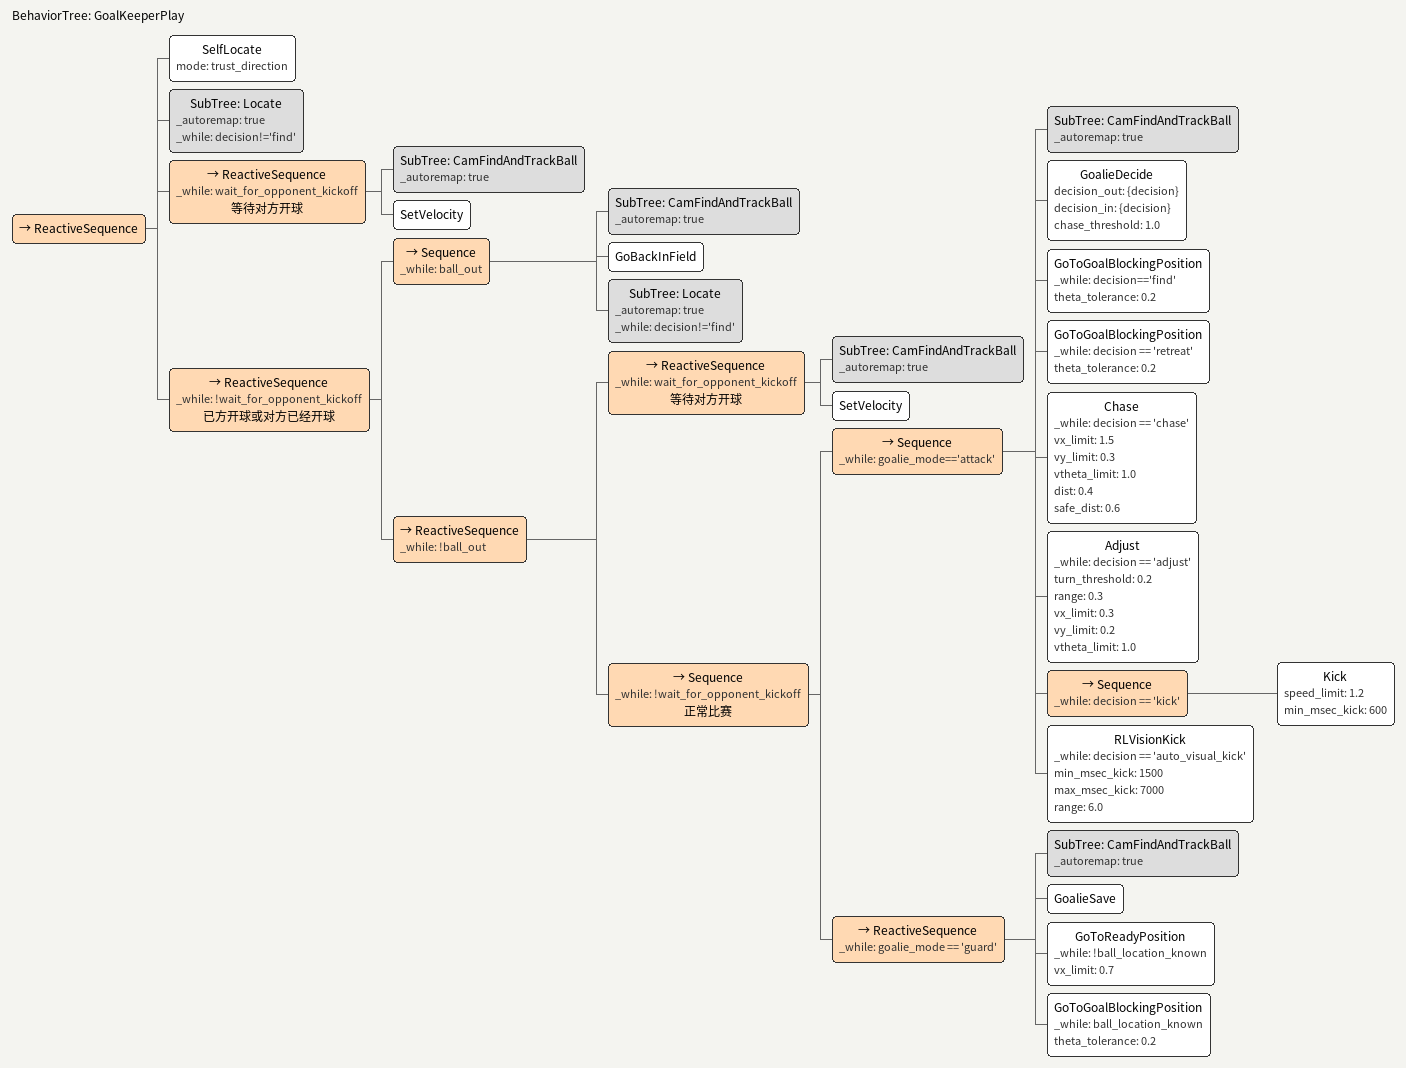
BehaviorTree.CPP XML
<root BTCPP_format="4" >
   <include path="./subtree_cam_find_and_track_ball.xml" />
   <include path="./subtree_find_ball.xml" />
   <include path="./subtree_locate.xml" />
   <BehaviorTree ID="GoalKeeperPlay">
      <ReactiveSequence >
         <SelfLocate mode="trust_direction" />
         <SubTree ID="Locate" _autoremap="true" _while="decision!='find'" />
         <ReactiveSequence _while="wait_for_opponent_kickoff" name="等待对方开球">
            <SubTree ID="CamFindAndTrackBall" _autoremap="true" />
            <SetVelocity />
         </ReactiveSequence>
         <ReactiveSequence _while="!wait_for_opponent_kickoff" name="已方开球或对方已经开球">
            <Sequence _while="ball_out">
               <SubTree ID="CamFindAndTrackBall" _autoremap="true" />
               <GoBackInField />
               <SubTree ID="Locate" _autoremap="true" _while="decision!='find'" />
            </Sequence>
            <ReactiveSequence _while="!ball_out">
               <ReactiveSequence _while="wait_for_opponent_kickoff" name="等待对方开球">
                  <SubTree ID="CamFindAndTrackBall" _autoremap="true" />
                  <SetVelocity />
               </ReactiveSequence>
               <Sequence _while="!wait_for_opponent_kickoff" name="正常比赛">
                  <Sequence _while="goalie_mode=='attack'">
                     <SubTree ID="CamFindAndTrackBall" _autoremap="true" />
                     <GoalieDecide decision_out="{decision}" decision_in="{decision}" chase_threshold="1.0" />
                     <GoToGoalBlockingPosition _while="decision=='find'" theta_tolerance="0.2" />

                     <GoToGoalBlockingPosition _while="decision == 'retreat'" theta_tolerance="0.2" />
                     <Chase   _while="decision == 'chase'"  vx_limit="1.5"  vy_limit="0.3"  vtheta_limit="1.0"  dist="0.4" safe_dist="0.6" />
                     <Adjust  _while="decision == 'adjust'" turn_threshold="0.2" range="0.3" vx_limit="0.3" vy_limit="0.2" vtheta_limit="1.0"  />
                     <Sequence  _while="decision == 'kick'">
                        <Kick speed_limit="1.2" min_msec_kick="600"/>
                     </Sequence>
                     <RLVisionKick _while="decision == 'auto_visual_kick'" min_msec_kick="1500" max_msec_kick="7000" range="6.0"/>
                  </Sequence>
                  <ReactiveSequence _while="goalie_mode == 'guard'">
                     <SubTree ID="CamFindAndTrackBall" _autoremap="true" />
                     <GoalieSave />
                     <GoToReadyPosition _while="!ball_location_known" vx_limit="0.7" />
                     <GoToGoalBlockingPosition _while="ball_location_known" theta_tolerance="0.2" />
                  </ReactiveSequence>

               </Sequence>
            </ReactiveSequence>
         </ReactiveSequence>
      </ReactiveSequence>
   </BehaviorTree>
</root>
